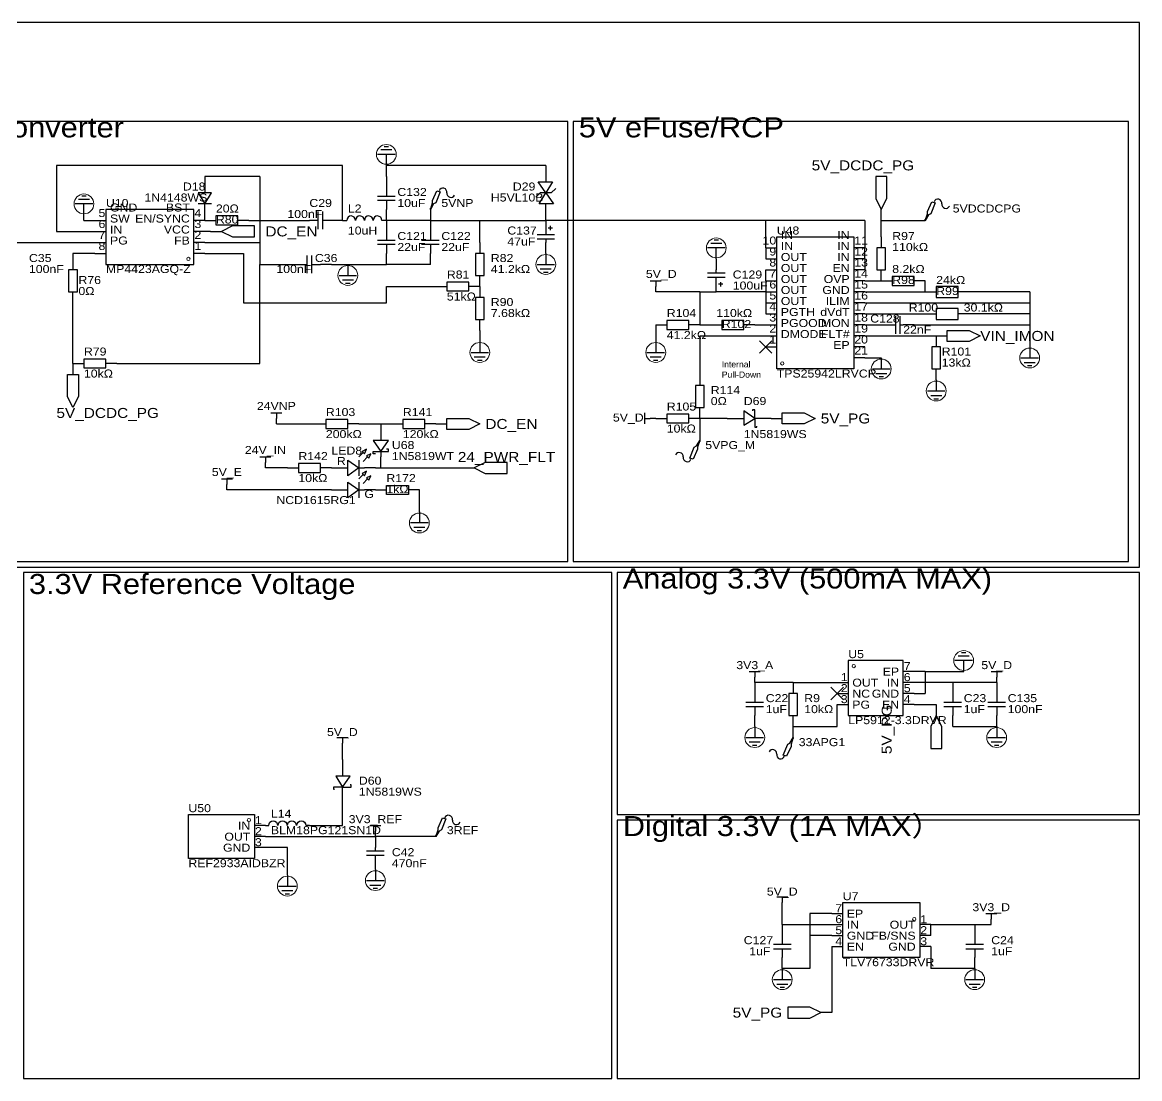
# Model space of a CAD drawing. Header units: millimetres. Extents: x 4 to 417, y 4 to 293.
# Drawn here: x 158.5 to 416.6, y 49.5 to 293.4 of the extents above; entities that cross this region are included whole.
import ezdxf
from ezdxf.enums import TextEntityAlignment as Align

# ---------------------------------------------------------------- set-up
doc = ezdxf.new("R2010")
doc.units = ezdxf.units.MM
doc.header["$MEASUREMENT"] = 0
doc.styles.get("Standard").update_dxf_attribs({"font": 'arial.ttf'})

msp = doc.modelspace()

# ---------------------------------------------------------------- linework, layer by layer
at = {"color": 1, "true_color": 0x000000}
for points in [[(3.81, 293.37), (3.81, 167.64), (416.56, 167.64), (416.56, 293.37)], [(127, 270.51), (127, 168.91), (284.48, 168.91), (284.48, 270.51)], [(285.75, 270.51), (285.75, 168.91), (414.02, 168.91), (414.02, 270.51)], [(158.75, 166.37), (158.75, 49.53), (294.64, 49.53), (294.64, 166.37)], [(295.91, 166.37), (295.91, 110.49), (416.56, 110.49), (416.56, 166.37)], [(295.91, 109.22), (295.91, 49.53), (416.56, 49.53), (416.56, 109.22)]]:
    msp.add_lwpolyline(points, close=True, dxfattribs=at)
at = {"color": 1, "true_color": 0xa00000}
for points in [[(243.84, 263.91), (241.3, 263.91)], [(243.08, 264.67), (242.06, 264.67)], [(244.6, 262.89), (240.54, 262.89)], [(173.23, 253.24), (172.21, 253.24)], [(240.54, 253.24), (244.6, 253.24)], [(242.57, 255.27), (242.57, 253.24)], [(281.69, 255.02), (280.67, 254), (278.13, 254), (277.11, 252.98)], [(174.75, 251.46), (170.69, 251.46)], [(173.99, 252.48), (171.45, 252.48)], [(202.18, 251.46), (199.14, 251.46)], [(244.6, 252.22), (240.54, 252.22)], [(242.57, 252.22), (242.57, 250.19)], [(226.82, 245.62), (226.82, 249.68)], [(227.84, 249.68), (227.84, 245.62)], [(226.82, 247.65), (224.79, 247.65)], [(229.87, 247.65), (227.84, 247.65)], [(280.92, 245.87), (279.91, 245.87)], [(280.42, 246.38), (280.42, 245.36)], [(240.54, 243.08), (244.6, 243.08)], [(242.57, 245.11), (242.57, 243.08)], [(250.7, 243.08), (254.76, 243.08)], [(252.73, 245.11), (252.73, 243.08)], [(281.43, 244.35), (277.37, 244.35)], [(281.43, 243.33), (277.37, 243.33)], [(279.4, 245.11), (279.4, 244.35)], [(279.4, 243.33), (279.4, 242.57)], [(319.28, 243.08), (318.26, 243.08)], [(244.6, 242.06), (240.54, 242.06)], [(242.57, 242.06), (242.57, 240.03)], [(254.76, 242.06), (250.7, 242.06)], [(252.73, 242.06), (252.73, 240.03)], [(320.8, 241.3), (316.74, 241.3)], [(320.04, 242.32), (317.5, 242.32)], [(222.25, 237.49), (224.28, 237.49)], [(224.28, 235.46), (224.28, 239.52)], [(225.3, 239.52), (225.3, 235.46)], [(225.3, 237.49), (227.33, 237.49)], [(277.37, 237.49), (281.43, 237.49)], [(231.65, 234.95), (235.71, 234.95)], [(278.13, 236.47), (280.67, 236.47)], [(278.89, 235.71), (279.91, 235.71)], [(320.8, 235.46), (316.74, 235.46)], [(318.77, 235.46), (318.77, 236.22)], [(232.41, 233.93), (234.95, 233.93)], [(233.17, 233.17), (234.19, 233.17)], [(303.53, 233.68), (306.07, 233.68)], [(304.8, 233.68), (304.8, 232.41)], [(320.8, 234.44), (316.74, 234.44)], [(318.77, 233.68), (318.77, 234.44)], [(320.29, 232.92), (319.28, 232.92)], [(319.79, 232.41), (319.79, 233.43)], [(360.17, 225.55), (360.17, 221.49)], [(361.19, 225.55), (361.19, 221.49)], [(359.41, 223.52), (360.17, 223.52)], [(361.19, 223.52), (361.95, 223.52)], [(262.13, 217.17), (266.19, 217.17)], [(302.77, 217.17), (306.83, 217.17)], [(262.89, 216.15), (265.43, 216.15)], [(263.65, 215.39), (264.67, 215.39)], [(303.53, 216.15), (306.07, 216.15)], [(304.29, 215.39), (305.31, 215.39)], [(389.13, 215.9), (393.19, 215.9)], [(389.89, 214.88), (392.43, 214.88)], [(354.84, 213.36), (358.9, 213.36)], [(355.6, 212.34), (358.14, 212.34)], [(390.65, 214.12), (391.67, 214.12)], [(356.36, 211.58), (357.38, 211.58)], [(367.54, 208.28), (371.6, 208.28)], [(368.3, 207.26), (370.84, 207.26)], [(369.06, 206.5), (370.08, 206.5)], [(327.66, 201.93), (327.66, 203.96), (327.15, 203.96), (327.15, 203.71)], [(215.9, 203.2), (218.44, 203.2)], [(217.17, 203.2), (217.17, 201.93)], [(302.26, 200.66), (302.26, 203.2)], [(302.26, 201.93), (303.53, 201.93)], [(327.66, 201.93), (327.66, 199.9), (328.17, 199.9), (328.17, 200.15)], [(241.3, 198.12), (241.3, 196.85)], [(236.22, 193.04), (237.24, 194.06)], [(240.03, 193.8), (239.52, 193.8), (239.52, 194.31), (243.08, 194.31), (243.08, 194.82), (242.57, 194.82)], [(241.3, 194.31), (241.3, 193.04)], [(213.36, 193.04), (215.9, 193.04)], [(214.63, 193.04), (214.63, 191.77)], [(236.22, 192.28), (236.22, 188.72)], [(237.24, 192.02), (238.25, 193.04)], [(232.41, 190.5), (233.68, 190.5)], [(236.22, 190.5), (237.49, 190.5)], [(236.22, 187.96), (237.24, 188.98)], [(204.47, 187.96), (207.01, 187.96)], [(205.74, 187.96), (205.74, 186.69)], [(236.22, 187.2), (236.22, 183.64)], [(237.24, 186.94), (238.25, 187.96)], [(232.41, 185.42), (233.68, 185.42)], [(236.22, 185.42), (237.49, 185.42)], [(252.22, 177.8), (248.16, 177.8)], [(251.46, 176.78), (248.92, 176.78)], [(250.7, 176.02), (249.68, 176.02)], [(376.43, 147.83), (375.41, 147.83)], [(377.95, 146.05), (373.89, 146.05)], [(377.19, 147.07), (374.65, 147.07)], [(326.39, 143.51), (328.93, 143.51)], [(327.66, 143.51), (327.66, 142.24)], [(382.27, 143.51), (384.81, 143.51)], [(383.54, 143.51), (383.54, 142.24)], [(327.66, 138.43), (327.66, 136.4)], [(373.38, 138.43), (373.38, 136.4)], [(383.54, 138.43), (383.54, 136.4)], [(325.63, 136.4), (329.69, 136.4)], [(329.69, 135.38), (325.63, 135.38)], [(327.66, 135.38), (327.66, 133.35)], [(371.35, 136.4), (375.41, 136.4)], [(375.41, 135.38), (371.35, 135.38)], [(373.38, 135.38), (373.38, 133.35)], [(381.51, 136.4), (385.57, 136.4)], [(385.57, 135.38), (381.51, 135.38)], [(383.54, 135.38), (383.54, 133.35)], [(231.14, 128.27), (233.68, 128.27)], [(232.41, 128.27), (232.41, 127)], [(325.63, 128.27), (329.69, 128.27)], [(326.39, 127.25), (328.93, 127.25)], [(327.15, 126.49), (328.17, 126.49)], [(381.51, 128.27), (385.57, 128.27)], [(382.27, 127.25), (384.81, 127.25)], [(383.03, 126.49), (384.05, 126.49)], [(232.41, 116.84), (230.38, 116.84), (230.38, 116.33), (230.63, 116.33)], [(232.41, 116.84), (234.44, 116.84), (234.44, 117.35), (234.19, 117.35)], [(215.42, 107.96), (215.47, 108.38), (215.69, 108.74), (216.03, 108.97), (216.43, 109.05), (216.84, 108.97), (217.18, 108.74), (217.39, 108.38), (217.44, 107.96)], [(217.58, 107.97), (217.63, 108.38), (217.85, 108.74), (218.19, 108.97), (218.59, 109.05), (218.99, 108.97), (219.33, 108.74), (219.55, 108.38), (219.6, 107.96)], [(219.73, 107.97), (219.78, 108.38), (220, 108.74), (220.34, 108.97), (220.74, 109.05), (221.14, 108.97), (221.48, 108.74), (221.7, 108.38), (221.75, 107.96)], [(221.92, 107.97), (221.97, 108.38), (222.19, 108.74), (222.53, 108.97), (222.93, 109.05), (223.33, 108.97), (223.67, 108.74), (223.89, 108.38), (223.94, 107.96)], [(238.76, 107.95), (241.3, 107.95)], [(240.03, 107.95), (240.03, 106.68)], [(238, 102.11), (242.06, 102.11)], [(238, 101.09), (242.06, 101.09)], [(240.03, 102.11), (240.03, 102.87)], [(240.03, 100.33), (240.03, 101.09)], [(217.68, 93.98), (221.74, 93.98)], [(218.44, 92.96), (220.98, 92.96)], [(238, 95.25), (242.06, 95.25)], [(238.76, 94.23), (241.3, 94.23)], [(239.52, 93.47), (240.54, 93.47)], [(219.2, 92.2), (220.22, 92.2)], [(335.28, 91.44), (332.74, 91.44)], [(334.01, 91.44), (334.01, 90.17)], [(381, 87.63), (383.54, 87.63)], [(382.27, 87.63), (382.27, 86.36)], [(336.04, 80.52), (331.98, 80.52)], [(334.01, 82.55), (334.01, 80.52)], [(380.49, 80.52), (376.43, 80.52)], [(378.46, 82.55), (378.46, 80.52)], [(331.98, 79.5), (336.04, 79.5)], [(334.01, 79.5), (334.01, 77.47)], [(376.43, 79.5), (380.49, 79.5)], [(378.46, 79.5), (378.46, 77.47)], [(331.98, 72.39), (336.04, 72.39)], [(376.43, 72.39), (380.49, 72.39)], [(332.74, 71.37), (335.28, 71.37)], [(333.5, 70.61), (334.52, 70.61)], [(377.19, 71.37), (379.73, 71.37)], [(377.95, 70.61), (378.97, 70.61)]]:
    msp.add_lwpolyline(points, dxfattribs=at)
at = {"color": 1, "true_color": 0x880000}
for points in [[(242.57, 260.35), (242.57, 262.89)], [(279.4, 260.35), (279.4, 256.54)], [(200.66, 257.81), (200.66, 254)], [(242.57, 257.81), (242.57, 255.27)], [(172.72, 248.92), (172.72, 251.46)], [(200.66, 247.65), (200.66, 251.46)], [(252.73, 250.19), (252.73, 250.44)], [(279.4, 247.65), (279.4, 251.46)], [(242.57, 247.65), (242.57, 250.19)], [(356.87, 247.65), (356.87, 250.19)], [(367.03, 247.65), (367.03, 247.9)], [(175.26, 247.65), (177.8, 247.65)], [(200.66, 247.65), (198.12, 247.65)], [(200.66, 247.65), (203.2, 247.65)], [(210.82, 247.65), (208.28, 247.65)], [(222.25, 247.65), (224.79, 247.65)], [(232.41, 247.65), (229.87, 247.65)], [(232.41, 247.65), (233.43, 247.65)], [(242.57, 247.65), (241.55, 247.65)], [(242.57, 247.65), (242.57, 245.11)], [(252.73, 247.65), (252.73, 245.11)], [(279.4, 247.65), (279.4, 245.11)], [(175.26, 245.11), (177.8, 245.11)], [(200.66, 245.11), (198.12, 245.11)], [(201.93, 245.11), (204.47, 245.11)], [(356.87, 243.84), (356.87, 241.3)], [(175.26, 242.57), (177.8, 242.57)], [(175.26, 240.03), (177.8, 240.03)], [(200.66, 242.57), (198.12, 242.57)], [(200.66, 240.03), (198.12, 240.03)], [(242.57, 237.49), (242.57, 240.03)], [(252.73, 237.49), (252.73, 240.03)], [(264.16, 242.57), (264.16, 240.03)], [(279.4, 240.03), (279.4, 242.57)], [(279.4, 240.03), (279.4, 237.49)], [(318.77, 238.76), (318.77, 241.3)], [(330.2, 241.3), (332.74, 241.3)], [(353.06, 241.3), (350.52, 241.3)], [(170.18, 238.76), (170.18, 236.22)], [(219.71, 237.49), (222.25, 237.49)], [(229.87, 237.49), (227.33, 237.49)], [(233.68, 237.49), (233.68, 234.95)], [(318.77, 238.76), (318.77, 236.22)], [(330.2, 238.76), (332.74, 238.76)], [(353.06, 238.76), (350.52, 238.76)], [(264.16, 232.41), (264.16, 234.95)], [(330.2, 236.22), (332.74, 236.22)], [(353.06, 236.22), (350.52, 236.22)], [(356.87, 233.68), (356.87, 236.22)], [(254, 232.41), (256.54, 232.41)], [(264.16, 232.41), (261.62, 232.41)], [(264.16, 232.41), (264.16, 229.87)], [(304.8, 231.14), (304.8, 232.41)], [(318.77, 231.14), (318.77, 233.68)], [(330.2, 233.68), (332.74, 233.68)], [(353.06, 233.68), (350.52, 233.68)], [(356.87, 233.68), (359.41, 233.68)], [(367.03, 233.68), (364.49, 233.68)], [(170.18, 228.6), (170.18, 231.14)], [(330.2, 231.14), (332.74, 231.14)], [(353.06, 231.14), (350.52, 231.14)], [(367.03, 231.14), (369.57, 231.14)], [(377.19, 231.14), (374.65, 231.14)], [(330.2, 228.6), (332.74, 228.6)], [(353.06, 228.6), (350.52, 228.6)], [(264.16, 222.25), (264.16, 224.79)], [(330.2, 226.06), (332.74, 226.06)], [(353.06, 226.06), (350.52, 226.06)], [(367.03, 226.06), (369.57, 226.06)], [(377.19, 226.06), (374.65, 226.06)], [(304.8, 223.52), (307.34, 223.52)], [(314.96, 223.52), (312.42, 223.52)], [(317.5, 223.52), (320.04, 223.52)], [(327.66, 223.52), (325.12, 223.52)], [(330.2, 223.52), (332.74, 223.52)], [(353.06, 223.52), (350.52, 223.52)], [(356.87, 223.52), (359.41, 223.52)], [(364.49, 223.52), (361.95, 223.52)], [(264.16, 219.71), (264.16, 217.17)], [(304.8, 219.71), (304.8, 217.17)], [(330.2, 220.98), (332.74, 220.98)], [(353.06, 220.98), (350.52, 220.98)], [(369.57, 220.98), (369.57, 218.44)], [(369.57, 220.98), (372.11, 220.98)], [(330.2, 218.44), (332.74, 218.44)], [(353.06, 218.44), (350.52, 218.44)], [(391.16, 218.44), (391.16, 215.9)], [(170.18, 214.63), (172.72, 214.63)], [(170.18, 214.63), (170.18, 212.09)], [(180.34, 214.63), (177.8, 214.63)], [(353.06, 215.9), (350.52, 215.9)], [(356.87, 215.9), (356.87, 213.36)], [(314.96, 212.09), (314.96, 209.55)], [(369.57, 210.82), (369.57, 213.36)], [(369.57, 210.82), (369.57, 208.28)], [(314.96, 201.93), (314.96, 204.47)], [(217.17, 200.66), (217.17, 201.93)], [(304.8, 201.93), (303.53, 201.93)], [(304.8, 201.93), (307.34, 201.93)], [(314.96, 201.93), (312.42, 201.93)], [(321.31, 201.93), (325.12, 201.93)], [(331.47, 201.93), (327.66, 201.93)], [(331.47, 201.93), (334.01, 201.93)], [(226.06, 200.66), (228.6, 200.66)], [(236.22, 200.66), (233.68, 200.66)], [(241.3, 200.66), (241.3, 198.12)], [(243.84, 200.66), (246.38, 200.66)], [(254, 200.66), (251.46, 200.66)], [(254, 200.66), (256.54, 200.66)], [(314.96, 196.85), (314.96, 196.6)], [(214.63, 190.5), (214.63, 191.77)], [(241.3, 190.5), (241.3, 193.04)], [(219.71, 190.5), (222.25, 190.5)], [(229.87, 190.5), (227.33, 190.5)], [(229.87, 190.5), (232.41, 190.5)], [(240.03, 190.5), (237.49, 190.5)], [(260.35, 190.5), (262.89, 190.5)], [(205.74, 185.42), (205.74, 186.69)], [(229.87, 185.42), (232.41, 185.42)], [(240.03, 185.42), (237.49, 185.42)], [(240.03, 185.42), (242.57, 185.42)], [(250.19, 185.42), (247.65, 185.42)], [(250.19, 180.34), (250.19, 177.8)], [(375.92, 143.51), (375.92, 146.05)], [(327.66, 140.97), (327.66, 142.24)], [(364.49, 143.51), (361.95, 143.51)], [(383.54, 140.97), (383.54, 142.24)], [(327.66, 140.97), (327.66, 138.43)], [(336.55, 140.97), (336.55, 138.43)], [(346.71, 140.97), (349.25, 140.97)], [(364.49, 140.97), (361.95, 140.97)], [(373.38, 140.97), (373.38, 138.43)], [(383.54, 140.97), (383.54, 138.43)], [(346.71, 138.43), (349.25, 138.43)], [(364.49, 138.43), (361.95, 138.43)], [(346.71, 135.89), (349.25, 135.89)], [(364.49, 135.89), (361.95, 135.89)], [(369.57, 135.89), (369.57, 133.35)], [(327.66, 130.81), (327.66, 133.35)], [(336.55, 130.81), (336.55, 133.35)], [(373.38, 130.81), (373.38, 133.35)], [(383.54, 130.81), (383.54, 133.35)], [(327.66, 130.81), (327.66, 128.27)], [(383.54, 130.81), (383.54, 128.27)], [(232.41, 125.73), (232.41, 127)], [(336.55, 128.27), (336.55, 128.02)], [(232.41, 123.19), (232.41, 119.38)], [(232.41, 113.03), (232.41, 116.84)], [(214.63, 107.95), (212.09, 107.95)], [(214.63, 107.95), (215.39, 107.95)], [(224.79, 107.95), (224.03, 107.95)], [(240.03, 105.41), (240.03, 106.68)], [(214.63, 105.41), (212.09, 105.41)], [(240.03, 105.41), (240.03, 102.87)], [(254, 105.41), (254, 105.66)], [(214.63, 102.87), (212.09, 102.87)], [(240.03, 97.79), (240.03, 100.33)], [(219.71, 96.52), (219.71, 93.98)], [(240.03, 97.79), (240.03, 95.25)], [(334.01, 88.9), (334.01, 90.17)], [(345.44, 87.63), (347.98, 87.63)], [(382.27, 85.09), (382.27, 86.36)], [(334.01, 85.09), (334.01, 82.55)], [(345.44, 85.09), (347.98, 85.09)], [(368.3, 85.09), (365.76, 85.09)], [(378.46, 85.09), (378.46, 82.55)], [(345.44, 82.55), (347.98, 82.55)], [(345.44, 80.01), (347.98, 80.01)], [(368.3, 82.55), (365.76, 82.55)], [(368.3, 80.01), (365.76, 80.01)], [(334.01, 74.93), (334.01, 77.47)], [(378.46, 74.93), (378.46, 77.47)], [(334.01, 74.93), (334.01, 72.39)], [(378.46, 74.93), (378.46, 72.39)], [(345.44, 64.77), (342.9, 64.77)]]:
    msp.add_lwpolyline(points, dxfattribs=at)
at = {"color": 1, "true_color": 0x008800}
for points in [[(232.41, 260.35), (166.37, 260.35)], [(166.37, 260.35), (166.37, 245.11)], [(232.41, 247.65), (232.41, 260.35)], [(242.57, 257.81), (242.57, 260.35)], [(279.4, 260.35), (242.57, 260.35)], [(213.36, 257.81), (200.66, 257.81)], [(213.36, 257.81), (213.36, 242.57)], [(172.72, 247.65), (172.72, 248.92)], [(252.73, 250.19), (252.73, 247.65)], [(172.72, 247.65), (175.26, 247.65)], [(210.82, 247.65), (222.25, 247.65)], [(252.73, 247.65), (242.57, 247.65)], [(252.73, 247.65), (264.16, 247.65)], [(264.16, 242.57), (264.16, 247.65)], [(264.16, 247.65), (279.4, 247.65)], [(330.2, 247.65), (279.4, 247.65)], [(353.06, 247.65), (330.2, 247.65)], [(330.2, 241.3), (330.2, 247.65)], [(353.06, 247.65), (353.06, 241.3)], [(356.87, 243.84), (356.87, 247.65)], [(356.87, 247.65), (367.03, 247.65)], [(166.37, 245.11), (175.26, 245.11)], [(201.93, 245.11), (200.66, 245.11)], [(156.21, 242.57), (175.26, 242.57)], [(170.18, 240.03), (170.18, 238.76)], [(175.26, 240.03), (170.18, 240.03)], [(200.66, 242.57), (213.36, 242.57)], [(200.66, 240.03), (209.55, 240.03)], [(209.55, 240.03), (209.55, 228.6)], [(213.36, 242.57), (213.36, 237.49)], [(330.2, 241.3), (330.2, 238.76)], [(353.06, 238.76), (353.06, 241.3)], [(213.36, 237.49), (219.71, 237.49)], [(213.36, 214.63), (213.36, 237.49)], [(229.87, 237.49), (233.68, 237.49)], [(233.68, 237.49), (242.57, 237.49)], [(252.73, 237.49), (242.57, 237.49)], [(353.06, 238.76), (353.06, 236.22)], [(330.2, 233.68), (330.2, 236.22)], [(242.57, 228.6), (242.57, 232.41)], [(242.57, 232.41), (254, 232.41)], [(330.2, 233.68), (330.2, 231.14)], [(353.06, 233.68), (356.87, 233.68)], [(367.03, 231.14), (367.03, 233.68)], [(314.96, 231.14), (304.8, 231.14)], [(314.96, 231.14), (318.77, 231.14)], [(314.96, 231.14), (314.96, 223.52)], [(330.2, 231.14), (318.77, 231.14)], [(330.2, 231.14), (330.2, 228.6)], [(353.06, 231.14), (367.03, 231.14)], [(391.16, 231.14), (377.19, 231.14)], [(391.16, 231.14), (391.16, 228.6)], [(170.18, 214.63), (170.18, 228.6)], [(209.55, 228.6), (242.57, 228.6)], [(330.2, 228.6), (330.2, 226.06)], [(353.06, 228.6), (391.16, 228.6)], [(391.16, 228.6), (391.16, 226.06)], [(353.06, 226.06), (367.03, 226.06)], [(391.16, 226.06), (377.19, 226.06)], [(391.16, 226.06), (391.16, 223.52)], [(264.16, 222.25), (264.16, 219.71)], [(304.8, 223.52), (304.8, 219.71)], [(314.96, 223.52), (317.5, 223.52)], [(327.66, 223.52), (330.2, 223.52)], [(353.06, 223.52), (356.87, 223.52)], [(364.49, 223.52), (391.16, 223.52)], [(391.16, 223.52), (391.16, 218.44)], [(314.96, 220.98), (330.2, 220.98)], [(314.96, 220.98), (314.96, 212.09)], [(353.06, 220.98), (369.57, 220.98)], [(180.34, 214.63), (213.36, 214.63)], [(353.06, 215.9), (356.87, 215.9)], [(314.96, 201.93), (314.96, 196.85)], [(321.31, 201.93), (314.96, 201.93)], [(217.17, 200.66), (226.06, 200.66)], [(236.22, 200.66), (241.3, 200.66)], [(241.3, 200.66), (243.84, 200.66)], [(219.71, 190.5), (214.63, 190.5)], [(240.03, 190.5), (241.3, 190.5)], [(241.3, 190.5), (260.35, 190.5)], [(229.87, 185.42), (205.74, 185.42)], [(250.19, 180.34), (250.19, 185.42)], [(367.03, 143.51), (364.49, 143.51)], [(367.03, 143.51), (367.03, 138.43)], [(367.03, 143.51), (375.92, 143.51)], [(336.55, 140.97), (327.66, 140.97)], [(336.55, 140.97), (346.71, 140.97)], [(373.38, 140.97), (364.49, 140.97)], [(383.54, 140.97), (373.38, 140.97)], [(364.49, 138.43), (367.03, 138.43)], [(346.71, 130.81), (346.71, 135.89)], [(364.49, 135.89), (369.57, 135.89)], [(336.55, 128.27), (336.55, 130.81)], [(336.55, 130.81), (346.71, 130.81)], [(373.38, 130.81), (383.54, 130.81)], [(232.41, 123.19), (232.41, 125.73)], [(232.41, 107.95), (232.41, 113.03)], [(224.79, 107.95), (232.41, 107.95)], [(214.63, 105.41), (240.03, 105.41)], [(254, 105.41), (240.03, 105.41)], [(219.71, 102.87), (214.63, 102.87)], [(219.71, 96.52), (219.71, 102.87)], [(334.01, 85.09), (334.01, 88.9)], [(340.36, 87.63), (340.36, 82.55)], [(345.44, 87.63), (340.36, 87.63)], [(334.01, 85.09), (345.44, 85.09)], [(368.3, 85.09), (378.46, 85.09)], [(368.3, 82.55), (368.3, 85.09)], [(378.46, 85.09), (382.27, 85.09)], [(340.36, 82.55), (340.36, 74.93)], [(345.44, 82.55), (340.36, 82.55)], [(345.44, 80.01), (345.44, 64.77)], [(368.3, 80.01), (368.3, 74.93)], [(340.36, 74.93), (334.01, 74.93)], [(378.46, 74.93), (368.3, 74.93)]]:
    msp.add_lwpolyline(points, dxfattribs=at)
at = {"color": 1, "true_color": 0xa00000}
for points in [[(280.92, 256.54), (279.4, 254), (277.62, 256.54)], [(356.87, 250.19), (358.14, 252.73), (358.14, 257.81), (355.6, 257.81), (355.6, 252.73)], [(199.14, 254), (200.66, 251.46), (202.18, 254)], [(252.73, 250.19), (253.24, 251.71), (253.24, 252.22), (254.25, 254.51), (255.02, 254.25), (254, 251.71), (253.49, 251.46)], [(277.88, 251.46), (279.4, 254), (281.18, 251.46)], [(367.03, 247.65), (367.54, 249.17), (367.54, 249.68), (368.55, 251.97), (369.32, 251.71), (368.3, 249.17), (367.79, 248.92)], [(198.12, 237.49), (198.12, 250.19), (177.8, 250.19), (177.8, 237.49)], [(203.2, 248.67), (203.2, 246.63), (208.28, 246.63), (208.28, 248.67)], [(204.47, 245.11), (207.01, 243.84), (212.09, 243.84), (212.09, 246.38), (207.01, 246.38)], [(332.74, 243.84), (350.52, 243.84), (350.52, 213.36), (332.74, 213.36)], [(263.14, 234.95), (265.18, 234.95), (265.18, 240.03), (263.14, 240.03)], [(355.85, 236.22), (357.89, 236.22), (357.89, 241.3), (355.85, 241.3)], [(169.16, 231.14), (171.2, 231.14), (171.2, 236.22), (169.16, 236.22)], [(261.62, 231.39), (261.62, 233.43), (256.54, 233.43), (256.54, 231.39)], [(359.41, 234.7), (359.41, 232.66), (364.49, 232.66), (364.49, 234.7)], [(374.65, 229.87), (374.65, 232.41), (369.57, 232.41), (369.57, 229.87)], [(263.14, 224.79), (265.18, 224.79), (265.18, 229.87), (263.14, 229.87)], [(369.57, 227.33), (369.57, 224.79), (374.65, 224.79), (374.65, 227.33)], [(307.34, 224.54), (307.34, 222.5), (312.42, 222.5), (312.42, 224.54)], [(325.12, 222.5), (325.12, 224.54), (320.04, 224.54), (320.04, 222.5)], [(372.11, 222.25), (377.19, 222.25), (379.73, 220.98), (377.19, 219.71), (372.11, 219.71)], [(368.55, 213.36), (370.59, 213.36), (370.59, 218.44), (368.55, 218.44)], [(172.72, 215.65), (172.72, 213.61), (177.8, 213.61), (177.8, 215.65)], [(171.45, 212.09), (171.45, 207.01), (170.18, 204.47), (168.91, 207.01), (168.91, 212.09)], [(313.94, 204.47), (315.98, 204.47), (315.98, 209.55), (313.94, 209.55)], [(228.6, 201.68), (228.6, 199.64), (233.68, 199.64), (233.68, 201.68)], [(246.38, 201.68), (246.38, 199.64), (251.46, 199.64), (251.46, 201.68)], [(256.54, 201.93), (261.62, 201.93), (264.16, 200.66), (261.62, 199.39), (256.54, 199.39)], [(307.34, 202.95), (307.34, 200.91), (312.42, 200.91), (312.42, 202.95)], [(325.12, 200.41), (327.66, 201.93), (325.12, 203.71)], [(334.01, 203.2), (339.09, 203.2), (341.63, 201.93), (339.09, 200.66), (334.01, 200.66)], [(239.52, 196.85), (241.3, 194.31), (243.08, 196.85)], [(314.96, 196.85), (314.45, 195.33), (314.45, 194.82), (313.44, 192.53), (312.67, 192.79), (313.69, 195.33), (314.2, 195.58)], [(238, 194.82), (236.98, 194.31), (237.49, 193.8)], [(239.01, 193.8), (238, 193.29), (238.51, 192.79)], [(222.25, 191.52), (222.25, 189.48), (227.33, 189.48), (227.33, 191.52)], [(233.68, 192.28), (236.22, 190.5), (233.68, 188.72)], [(262.89, 190.5), (265.43, 189.23), (270.51, 189.23), (270.51, 191.77), (265.43, 191.77)], [(238, 189.74), (236.98, 189.23), (237.49, 188.72)], [(239.01, 188.72), (238, 188.21), (238.51, 187.71)], [(233.68, 187.2), (236.22, 185.42), (233.68, 183.64)], [(242.57, 186.44), (247.65, 186.44), (247.65, 184.4), (242.57, 184.4)], [(349.25, 146.05), (349.25, 133.35), (361.95, 133.35), (361.95, 146.05)], [(335.53, 133.35), (337.57, 133.35), (337.57, 138.43), (335.53, 138.43)], [(369.57, 133.35), (368.3, 130.81), (368.3, 125.73), (370.84, 125.73), (370.84, 130.81)], [(336.55, 128.27), (336.04, 126.75), (336.04, 126.24), (335.03, 123.95), (334.26, 124.21), (335.28, 126.75), (335.79, 127)], [(230.89, 119.38), (232.41, 116.84), (234.19, 119.38)], [(212.09, 100.33), (196.85, 100.33), (196.85, 110.49), (212.09, 110.49)], [(254, 105.41), (254.51, 106.93), (254.51, 107.44), (255.52, 109.73), (256.29, 109.47), (255.27, 106.93), (254.76, 106.68)], [(365.76, 77.47), (347.98, 77.47), (347.98, 90.17), (365.76, 90.17)], [(342.9, 64.77), (340.36, 66.04), (335.28, 66.04), (335.28, 63.5), (340.36, 63.5)]]:
    msp.add_lwpolyline(points, close=True, dxfattribs=at)
at = {"color": 1, "true_color": 0x33cc33}
for points in [[(331.64, 219.88), (328.76, 217)], [(328.76, 219.88), (331.64, 217)], [(348.15, 139.87), (345.27, 136.99)], [(345.27, 139.87), (348.15, 136.99)]]:
    msp.add_lwpolyline(points, dxfattribs=at)
at = {"color": 1, "lineweight": 0, "true_color": 0xa00000}
for centre, radius in [((242.57, 262.89), 2.29), ((172.72, 251.46), 2.29), ((318.77, 241.3), 2.29), ((196.85, 238.76), 0.381), ((279.4, 237.49), 2.29), ((233.68, 234.95), 2.29), ((264.16, 217.17), 2.29), ((304.8, 217.17), 2.29), ((391.16, 215.9), 2.29), ((334.01, 214.63), 0.381), ((356.87, 213.36), 2.29), ((369.57, 208.28), 2.29), ((250.19, 177.8), 2.29), ((375.92, 146.05), 2.29), ((350.52, 144.78), 0.381), ((327.66, 128.27), 2.29), ((383.54, 128.27), 2.29), ((210.82, 109.22), 0.381), ((219.71, 93.98), 2.29), ((240.03, 95.25), 2.29), ((364.49, 86.36), 0.381), ((334.01, 72.39), 2.29), ((378.46, 72.39), 2.29)]:
    msp.add_circle(centre, radius, dxfattribs=at)
at = {"color": 1, "true_color": 0xa00000}
for centre, radius, start, end in [((255.63, 254.18), 0.928, 348.8182, 519.291), ((257.48, 253.91), 0.94, 174.3595, 333.7498), ((369.93, 251.64), 0.928, 348.8182, 519.291), ((371.78, 251.37), 0.94, 174.3595, 333.7498), ((234.44, 247.65), 1.02, 359.7135, 539.7135), ((236.47, 247.65), 1.02, 359.7135, 539.7135), ((238.51, 247.65), 1.02, 359.7135, 539.7135), ((240.54, 247.65), 1.02, 359.7135, 539.7135), ((310.21, 193.13), 0.94, 354.3595, 513.7498), ((312.06, 192.86), 0.928, 168.8182, 339.291), ((331.8, 124.55), 0.94, 354.3595, 513.7498), ((333.65, 124.28), 0.928, 168.8182, 339.291), ((256.9, 109.4), 0.928, 348.8182, 519.291), ((258.75, 109.13), 0.94, 174.3595, 333.7498)]:
    msp.add_arc(centre, radius, start, end, dxfattribs=at)

# ---------------------------------------------------------------- texts
at = {"color": 1, "true_color": 0x000000, "width": 1.1}
for s, height, p in [('DCDC Converter', 4.6228, (128.27, 265.43)), ('5V eFuse/RCP', 4.6228, (287.02, 265.43)), ('GND', 1.849, (178.74, 249.15)), ('SW', 1.849, (178.74, 246.61)), ('4', 1.85, (198.25, 247.88)), ('3', 1.85, (198.25, 245.34)), ('IN', 1.849, (178.74, 244.07)), ('2', 1.85, (198.25, 242.8)), ('IN', 1.849, (333.68, 242.8)), ('PG', 1.849, (178.74, 241.53)), ('1', 1.85, (198.25, 240.26)), ('IN', 1.849, (333.68, 240.26)), ('11', 1.849, (350.65, 241.53)), ('OUT', 1.849, (333.68, 237.72)), ('12', 1.849, (350.65, 238.99)), ('OUT', 1.849, (333.68, 235.18)), ('13', 1.849, (350.65, 236.45)), ('OUT', 1.849, (333.68, 232.64)), ('14', 1.849, (350.65, 233.91)), ('OUT', 1.849, (333.68, 230.1)), ('15', 1.849, (350.65, 231.37)), ('OUT', 1.849, (333.68, 227.56)), ('16', 1.849, (350.65, 228.83)), ('PGTH', 1.849, (333.68, 225.02)), ('17', 1.849, (350.65, 226.29)), ('PGOOD', 1.849, (333.68, 222.48)), ('18', 1.849, (350.65, 223.75)), ('DMODE', 1.849, (333.68, 219.94)), ('19', 1.849, (350.65, 221.21)), ('20', 1.849, (350.65, 218.67)), ('21', 1.849, (350.65, 216.13)), ('3.3V Reference Voltage', 4.6228, (160.02, 160.02)), ('Analog 3.3V (500mA MAX)', 4.6228, (297.18, 161.29)), ('7', 1.85, (362.08, 143.28)), ('6', 1.85, (362.08, 140.74)), ('OUT', 1.849, (350.19, 139.47)), ('NC', 1.849, (350.19, 136.93)), ('5', 1.85, (362.08, 138.2)), ('PG', 1.849, (350.19, 134.39)), ('4', 1.85, (362.08, 135.66)), ('1', 1.85, (212.22, 107.72)), ('Digital 3.3V (1A MAX）', 4.6228, (297.18, 104.14)), ('2', 1.85, (212.22, 105.18)), ('3', 1.85, (212.22, 102.64)), ('EP', 1.849, (348.92, 86.13)), ('IN', 1.849, (348.92, 83.59)), ('1', 1.85, (365.89, 84.86)), ('GND', 1.849, (348.92, 81.05)), ('2', 1.85, (365.89, 82.32)), ('EN', 1.849, (348.92, 78.51)), ('3', 1.85, (365.89, 79.78))]:
    msp.add_text(s, height=height, dxfattribs=at).set_placement(p, align=Align.BOTTOM_LEFT)
at = {"color": 1, "true_color": 0x000080, "width": 1.1}
for s, p in [('5V_DCDC_PG', (364.49, 260.35)), ('5V_DCDC_PG', (364.49, 260.35)), ('5V_PG', (334.01, 64.77)), ('5V_PG', (334.01, 64.77))]:
    msp.add_text(s, height=2.311, dxfattribs=at).set_placement(p, align=Align.MIDDLE_RIGHT)
for s, height, p in [('D18', 1.849, (195.58, 254)), ('D29', 1.849, (271.78, 254)), ('1N4148WS', 1.849, (186.69, 251.46)), ('C132', 1.849, (245.11, 252.73)), ('H5VL10B', 1.849, (266.7, 251.46)), ('U10', 1.849, (177.8, 250.19)), ('20Ω', 1.849, (203.2, 248.92)), ('C29', 1.849, (224.79, 250.19)), ('L2', 1.849, (233.68, 248.92)), ('10uF', 1.849, (245.11, 250.19)), ('5VNP', 1.849, (255.27, 250.19)), ('5VDCDCPG', 1.849, (373.38, 248.92)), ('R80', 1.849, (203.2, 246.38)), ('100nF', 1.849, (219.71, 247.65)), ('10uH', 1.849, (233.68, 243.84)), ('C137', 1.849, (270.51, 243.84)), ('U48', 1.849, (332.74, 243.84)), ('C121', 1.849, (245.11, 242.57)), ('C122', 1.849, (255.27, 242.57)), ('47uF', 1.849, (270.51, 241.3)), ('R97', 1.849, (359.41, 242.57)), ('22uF', 1.849, (245.11, 240.03)), ('22uF', 1.849, (255.27, 240.03)), ('110kΩ', 1.849, (359.41, 240.03)), ('C35', 1.849, (160.02, 237.49)), ('C36', 1.849, (226.06, 237.49)), ('41.2kΩ', 1.849, (266.7, 234.95)), ('R82', 1.849, (266.7, 237.49)), ('8.2kΩ', 1.849, (359.41, 234.95)), ('100nF', 1.849, (160.02, 234.95)), ('R76', 1.849, (171.45, 232.41)), ('MP4423AGQ-Z', 1.8491, (177.8, 234.95)), ('100nF', 1.849, (217.17, 234.95)), ('R81', 1.849, (256.54, 233.68)), ('C129', 1.849, (322.58, 233.68)), ('R98', 1.849, (359.41, 232.41)), ('24kΩ', 1.849, (369.57, 232.41)), ('0Ω', 1.849, (171.45, 229.87)), ('100uF', 1.849, (322.58, 231.14)), ('R99', 1.849, (369.57, 229.87)), ('51kΩ', 1.849, (256.54, 228.6)), ('R90', 1.849, (266.7, 227.33)), ('7.68kΩ', 1.849, (266.7, 224.79)), ('R104', 1.849, (307.34, 224.79)), ('110kΩ', 1.849, (318.77, 224.79)), ('R100', 1.849, (363.22, 226.06)), ('30.1kΩ', 1.849, (375.92, 226.06)), ('R102', 1.849, (320.04, 222.25)), ('C128', 1.849, (354.33, 223.52)), ('41.2kΩ', 1.849, (307.34, 219.71)), ('22nF', 1.849, (361.95, 220.98)), ('R79', 1.849, (172.72, 215.9)), ('R101', 1.849, (370.84, 215.9)), ('13kΩ', 1.849, (370.84, 213.36)), ('10kΩ', 1.849, (172.72, 210.82)), ('TPS25942LRVCR', 1.8491, (332.74, 210.82)), ('R114', 1.849, (317.5, 207.01)), ('0Ω', 1.849, (317.5, 204.47)), ('D69', 1.849, (325.12, 204.47)), ('R103', 1.849, (228.6, 201.93)), ('R141', 1.849, (246.38, 201.93)), ('R105', 1.849, (307.34, 203.2)), ('200kΩ', 1.849, (228.6, 196.85)), ('120kΩ', 1.849, (246.38, 196.85)), ('10kΩ', 1.849, (307.34, 198.12)), ('1N5819WS', 1.849, (325.12, 196.85)), ('U68', 1.849, (243.84, 194.31)), ('5VPG_M', 1.849, (316.23, 194.31)), ('R142', 1.849, (222.25, 191.77)), ('LED8', 1.849, (229.87, 193.04)), ('1N5819WT', 1.849, (243.84, 191.77)), ('10kΩ', 1.849, (222.25, 186.69)), ('R172', 1.849, (242.57, 186.69)), ('1kΩ', 1.849, (242.57, 184.15)), ('NCD1615RG1', 1.849, (217.17, 181.61)), ('U5', 1.849, (349.25, 146.05)), ('C22', 1.849, (330.2, 135.89)), ('R9', 1.849, (339.09, 135.89)), ('C23', 1.849, (375.92, 135.89)), ('C135', 1.849, (386.08, 135.89)), ('1uF', 1.849, (330.2, 133.35)), ('10kΩ', 1.849, (339.09, 133.35)), ('1uF', 1.849, (375.92, 133.35)), ('100nF', 1.849, (386.08, 133.35)), ('LP5912-3.3DRVR', 1.8491, (349.25, 130.81)), ('33APG1', 1.849, (337.82, 125.73)), ('D60', 1.849, (236.22, 116.84)), ('1N5819WS', 1.849, (236.22, 114.3)), ('U50', 1.849, (196.85, 110.49)), ('L14', 1.849, (215.9, 109.22)), ('BLM18PG121SN1D', 1.8491, (215.9, 105.41)), ('3REF', 1.849, (256.54, 105.41)), ('C42', 1.849, (243.84, 100.33)), ('REF2933AIDBZR', 1.8491, (196.85, 97.79)), ('470nF', 1.849, (243.84, 97.79)), ('U7', 1.849, (347.98, 90.17)), ('C127', 1.849, (325.12, 80.01)), ('C24', 1.849, (382.27, 80.01)), ('1uF', 1.849, (326.39, 77.47)), ('1uF', 1.849, (382.27, 77.47)), ('TLV76733DRVR', 1.8491, (347.98, 74.93))]:
    msp.add_text(s, height=height, dxfattribs=at).set_placement(p, align=Align.BOTTOM_LEFT)
at = {"color": 1, "true_color": 0x000000, "width": 1.1}
for s, height, p in [('BST', 1.849, (197.18, 249.15)), ('5', 1.85, (177.67, 247.88)), ('6', 1.85, (177.67, 245.34)), ('EN/SYNC', 1.849, (197.18, 246.61)), ('7', 1.85, (177.67, 242.8)), ('VCC', 1.849, (197.18, 244.07)), ('IN', 1.849, (349.58, 242.8)), ('8', 1.85, (177.67, 240.26)), ('FB', 1.849, (197.18, 241.53)), ('10', 1.849, (332.61, 241.53)), ('IN', 1.849, (349.58, 240.26)), ('9', 1.85, (332.61, 238.99)), ('IN', 1.849, (349.58, 237.72)), ('8', 1.85, (332.61, 236.45)), ('EN', 1.849, (349.58, 235.18)), ('7', 1.85, (332.61, 233.91)), ('OVP', 1.849, (349.58, 232.64)), ('6', 1.85, (332.61, 231.37)), ('GND', 1.849, (349.58, 230.1)), ('5', 1.85, (332.61, 228.83)), ('ILIM', 1.849, (349.58, 227.56)), ('4', 1.85, (332.61, 226.29)), ('dVdT', 1.849, (349.58, 225.02)), ('3', 1.85, (332.61, 223.75)), ('IMON', 1.849, (349.58, 222.48)), ('2', 1.85, (332.61, 221.21)), ('FLT#', 1.849, (349.58, 219.94)), ('1', 1.85, (332.61, 218.67)), ('EP', 1.849, (349.58, 217.4)), ('1', 1.85, (349.12, 140.74)), ('EP', 1.849, (361.01, 142.01)), ('2', 1.85, (349.12, 138.2)), ('GND', 1.849, (361.01, 136.93)), ('IN', 1.849, (361.01, 139.47)), ('3', 1.85, (349.12, 135.66)), ('EN', 1.849, (361.01, 134.39)), ('IN', 1.849, (211.15, 106.45)), ('OUT', 1.849, (211.15, 103.91)), ('GND', 1.849, (211.15, 101.37)), ('7', 1.85, (347.85, 87.4)), ('6', 1.85, (347.85, 84.86)), ('OUT', 1.849, (364.82, 83.59)), ('5', 1.85, (347.85, 82.32)), ('FB/SNS', 1.849, (364.82, 81.05)), ('4', 1.85, (347.85, 79.78)), ('GND', 1.849, (364.82, 78.51))]:
    msp.add_text(s, height=height, dxfattribs=at).set_placement(p, align=Align.BOTTOM_RIGHT)
at = {"color": 1, "true_color": 0x000080, "width": 1.1}
for s, p in [('DC_EN', (214.63, 245.11)), ('DC_EN', (214.63, 245.11)), ('VIN_IMON', (379.73, 220.98)), ('VIN_IMON', (379.73, 220.98)), ('5V_DCDC_PG', (166.37, 203.2)), ('5V_DCDC_PG', (166.37, 203.2)), ('DC_EN', (265.43, 200.66)), ('DC_EN', (265.43, 200.66)), ('5V_PG', (342.9, 201.93)), ('5V_PG', (342.9, 201.93)), ('24_PWR_FLT', (259.08, 193.04)), ('24_PWR_FLT', (259.08, 193.04))]:
    msp.add_text(s, height=2.311, dxfattribs=at).set_placement(p, align=Align.MIDDLE_LEFT)
for s, p in [('5V_D', (306.07, 236.22)), ('5V_D', (306.07, 236.22)), ('24VNP', (217.17, 205.74)), ('24VNP', (217.17, 205.74)), ('24V_IN', (214.63, 195.58)), ('24V_IN', (214.63, 195.58)), ('5V_E', (205.74, 190.5)), ('5V_E', (205.74, 190.5))]:
    msp.add_text(s, height=1.849, dxfattribs=at).set_placement(p, align=Align.TOP_CENTER)
for s, p in [('5V_D', (298.45, 200.66)), ('5V_D', (298.45, 200.66)), ('3V3_A', (327.66, 143.51)), ('3V3_A', (327.66, 143.51)), ('5V_D', (383.54, 143.51)), ('5V_D', (383.54, 143.51)), ('3V3_REF', (240.03, 107.95)), ('3V3_REF', (240.03, 107.95)), ('3V3_D', (382.27, 87.63)), ('3V3_D', (382.27, 87.63))]:
    msp.add_text(s, height=1.849, dxfattribs=at).set_placement(p, align=Align.BOTTOM_CENTER)
at = {"color": 1, "true_color": 0x000000, "width": 1.1}
for s, p in [('R', (231.14, 193.04)), ('G', (237.49, 185.42))]:
    msp.add_text(s, height=1.85, dxfattribs=at).set_placement(p, align=Align.TOP_LEFT)
at = {"color": 1, "true_color": 0x000080, "width": 1.1}
msp.add_text('5V_PG', height=2.311, rotation=90, dxfattribs=at).set_placement((358.14, 135.89), align=Align.MIDDLE_RIGHT)
msp.add_text('5V_PG', height=2.311, rotation=90, dxfattribs=at).set_placement((358.14, 135.89), align=Align.MIDDLE_RIGHT)
for p in [(232.41, 129.54), (232.41, 129.54), (334.01, 92.71), (334.01, 92.71)]:
    msp.add_text('5V_D', height=1.849, dxfattribs=at).set_placement(p, align=Align.MIDDLE_CENTER)
at = {"true_color": 0x000000, "insert": (320.04, 215.14), "char_height": 1.422, "width": 9.144, "attachment_point": 1}
msp.add_mtext('Internal\\PPull-Down', dxfattribs=at)

doc.saveas('drawing.dxf')
